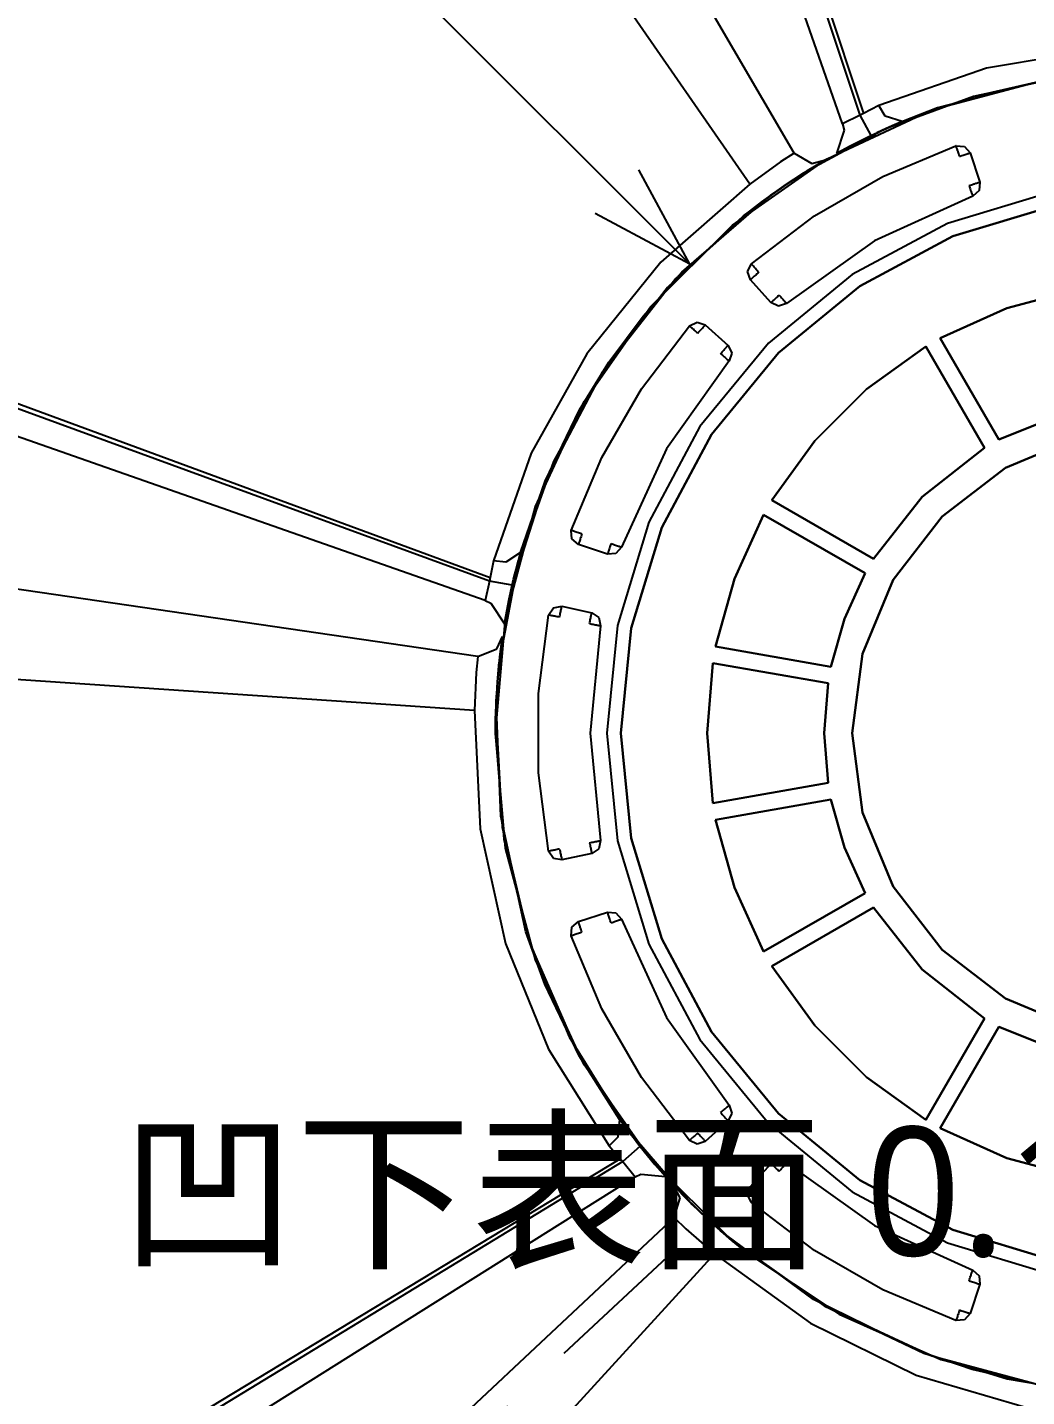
# Model space of a CAD drawing. Header units: metres. Extents: x -7 to 410, y 10 to 287.
# Drawn here: x 38.19 to 57.63, y 127.25 to 153.9 of the extents above; entities that cross this region are included whole.
import ezdxf

# ---------------------------------------------------------------- set-up
doc = ezdxf.new("R2010")
doc.units = ezdxf.units.M
doc.linetypes.add('DASHED', pattern=[4.5, 3, -1.5])
for name, color, linetype in [('DIM', 2, 'Continuous'), ('HIDDEN', 9, 'DASHED'), ('VISIBLE', 3, 'Continuous')]:
    doc.layers.add(name, color=color, linetype=linetype)
doc.styles.add('CHINESE', font='msjh.ttc')

msp = doc.modelspace()

# ---------------------------------------------------------------- linework, layer by layer
at = {"layer": 'DIM', "color": 2}
for q in [(34.582, 165.78), (50.083, 151.128), (49.234, 150.28)]:
    msp.add_line((51.073, 149.29), q, dxfattribs=at)
at = {"layer": 'HIDDEN'}
for p, q in [((58.117, 152.901), (55.892, 152.33)), ((58.378, 152.94), (56.593, 152.556)), ((56.593, 152.556), (54.881, 151.923)), ((55.892, 152.33), (55.23, 152.075)), ((54.881, 151.923), (53.276, 151.056)), ((55.23, 152.075), (54.599, 151.791)), ((55.058, 152.002), (54.892, 151.928)), ((54.599, 151.791), (54.195, 151.588)), ((54.237, 151.61), (54.364, 151.675)), ((54.603, 151.794), (54.713, 151.846)), ((54.195, 151.588), (53.926, 151.443)), ((54.831, 151), (56.252, 151.594)), ((56.252, 151.594), (56.42, 151.583)), ((56.42, 151.583), (56.529, 151.456)), ((56.529, 151.456), (56.714, 150.889)), ((52.653, 150.634), (53.36, 151.109)), ((53.711, 151.32), (52.927, 150.826)), ((53.36, 151.109), (53.367, 151.113)), ((52.927, 150.826), (52.471, 150.5)), ((52.474, 150.503), (52.957, 150.846)), ((52.96, 150.847), (52.675, 150.646)), ((52.957, 150.846), (53.276, 151.056)), ((52.96, 150.847), (52.957, 150.846)), ((53.276, 151.056), (52.96, 150.847)), ((53.498, 150.23), (54.831, 151)), ((56.714, 150.889), (56.701, 150.725)), ((52.675, 150.646), (52.473, 150.499)), ((56.578, 150.617), (54.667, 149.744)), ((56.701, 150.725), (56.578, 150.617)), ((52.471, 150.5), (50.801, 149.009)), ((52.473, 150.499), (52.121, 150.229)), ((52.121, 150.229), (52.24, 150.324)), ((52.357, 150.415), (52.359, 150.416)), ((56.193, 149.833), (58.156, 150.428)), ((52.121, 150.229), (50.642, 148.838)), ((52.273, 149.297), (53.498, 150.23)), ((54.384, 148.866), (56.193, 149.833)), ((54.667, 149.744), (52.956, 148.526)), ((52.198, 149.146), (52.273, 149.297)), ((50.801, 149.009), (49.365, 147.178)), ((50.164, 148.28), (50.918, 149.132)), ((52.254, 148.988), (52.198, 149.146)), ((52.653, 148.544), (52.254, 148.988)), ((50.642, 148.838), (49.4, 147.232)), ((52.798, 147.564), (54.384, 148.866)), ((57.245, 148.437), (58.619, 148.805)), ((52.801, 148.473), (52.653, 148.544)), ((52.956, 148.526), (52.801, 148.473)), ((55.948, 147.852), (57.245, 148.437)), ((51.066, 148.09), (51.216, 148.164)), ((51.216, 148.164), (51.375, 148.109)), ((50.133, 146.865), (51.066, 148.09)), ((51.375, 148.109), (51.818, 147.71)), ((51.818, 147.71), (51.89, 147.562)), ((54.51, 146.858), (55.666, 147.689)), ((55.666, 147.689), (56.805, 145.716)), ((57.087, 145.879), (55.948, 147.852)), ((48.931, 146.457), (49.5, 147.381)), ((51.837, 147.407), (50.619, 145.695)), ((51.497, 145.978), (52.798, 147.564)), ((51.89, 147.562), (51.837, 147.407)), ((49.365, 147.178), (48.287, 145.13)), ((49.4, 147.232), (48.425, 145.45)), ((49.363, 145.531), (50.133, 146.865)), ((53.504, 145.852), (54.51, 146.858)), ((58.514, 146.449), (57.087, 145.879)), ((50.53, 144.169), (51.497, 145.978)), ((52.673, 144.697), (53.504, 145.852)), ((57.216, 145.33), (58.654, 145.926)), ((48.768, 144.11), (49.363, 145.531)), ((50.619, 145.695), (49.746, 143.784)), ((56.805, 145.716), (55.597, 144.765)), ((48.425, 145.45), (47.742, 143.539)), ((55.981, 144.382), (57.216, 145.33)), ((48.287, 145.13), (47.617, 143.036)), ((54.646, 143.558), (52.673, 144.697)), ((55.597, 144.765), (54.646, 143.558)), ((49.934, 142.206), (50.53, 144.169)), ((51.944, 143.169), (52.511, 144.415)), ((52.511, 144.415), (54.484, 143.276)), ((55.033, 143.147), (55.981, 144.382)), ((48.779, 143.943), (48.768, 144.11)), ((48.906, 143.833), (48.779, 143.943)), ((49.474, 143.649), (48.906, 143.833)), ((49.637, 143.661), (49.474, 143.649)), ((49.746, 143.784), (49.637, 143.661)), ((47.742, 143.539), (47.367, 141.543)), ((47.693, 143.351), (47.739, 143.526)), ((51.577, 141.85), (51.944, 143.169)), ((54.484, 143.276), (54.084, 142.39)), ((54.437, 141.708), (55.033, 143.147)), ((47.617, 143.036), (47.524, 142.594)), ((47.524, 142.594), (47.47, 142.293)), ((47.533, 142.64), (47.561, 142.78)), ((48.327, 142.462), (48.42, 142.602)), ((48.42, 142.602), (48.585, 142.633)), ((48.585, 142.633), (49.168, 142.509)), ((48.131, 140.935), (48.327, 142.462)), ((49.168, 142.509), (49.304, 142.417)), ((49.304, 142.417), (49.336, 142.256)), ((54.084, 142.39), (53.82, 141.454)), ((47.431, 142.048), (47.329, 141.127)), ((49.336, 142.256), (49.137, 140.165)), ((49.733, 140.165), (49.934, 142.206)), ((53.82, 141.454), (51.577, 141.85)), ((47.308, 140.793), (47.378, 141.643)), ((47.332, 141.163), (47.367, 141.543)), ((47.367, 141.543), (47.333, 141.166)), ((47.378, 141.643), (47.379, 141.651)), ((51.414, 140.165), (51.521, 141.529)), ((51.521, 141.529), (53.764, 141.134)), ((54.234, 140.165), (54.437, 141.708)), ((47.329, 141.127), (47.299, 140.568)), ((47.3, 140.572), (47.332, 141.163)), ((47.333, 141.166), (47.313, 140.816)), ((47.333, 141.166), (47.332, 141.163)), ((53.764, 141.134), (53.691, 140.165)), ((47.313, 140.816), (47.302, 140.569)), ((48.131, 139.394), (48.131, 140.935)), ((47.302, 140.569), (47.293, 140.125)), ((47.296, 140.426), (47.296, 140.429)), ((47.299, 140.568), (47.424, 138.332)), ((47.302, 140.569), (47.3, 140.572)), ((47.293, 140.201), (47.294, 140.277)), ((47.293, 140.125), (47.293, 140.201)), ((49.137, 140.165), (49.336, 138.073)), ((49.934, 138.123), (49.733, 140.165)), ((51.521, 138.8), (51.414, 140.165)), ((53.691, 140.165), (53.764, 139.195)), ((54.437, 138.621), (54.234, 140.165)), ((47.293, 140.125), (47.293, 140.125)), ((47.293, 140.125), (47.459, 138.101)), ((47.293, 140.125), (47.293, 140.125)), ((48.327, 137.867), (48.131, 139.394)), ((53.764, 139.195), (51.521, 138.8)), ((51.577, 138.479), (53.82, 138.875)), ((53.82, 138.875), (54.084, 137.939)), ((55.033, 137.182), (54.437, 138.621)), ((47.424, 138.332), (47.96, 136.068)), ((51.944, 137.16), (51.577, 138.479)), ((47.459, 138.101), (47.94, 136.129)), ((49.336, 138.073), (49.304, 137.912)), ((50.53, 136.16), (49.934, 138.123)), ((48.42, 137.727), (48.327, 137.867)), ((49.304, 137.912), (49.168, 137.82)), ((54.084, 137.939), (54.484, 137.053)), ((48.585, 137.696), (48.42, 137.727)), ((52.511, 135.914), (51.944, 137.16)), ((54.484, 137.053), (52.511, 135.914)), ((55.981, 135.947), (55.033, 137.182)), ((52.673, 135.632), (54.646, 136.771)), ((54.646, 136.771), (55.597, 135.564)), ((48.779, 136.386), (48.906, 136.496)), ((48.906, 136.496), (49.474, 136.68)), ((49.474, 136.68), (49.637, 136.668)), ((49.637, 136.668), (49.746, 136.545)), ((49.746, 136.545), (50.619, 134.634)), ((48.254, 135.279), (47.885, 136.3)), ((48.768, 136.219), (48.779, 136.386)), ((49.363, 134.798), (48.768, 136.219)), ((51.497, 134.351), (50.53, 136.16)), ((47.94, 136.129), (48.725, 134.256)), ((47.96, 136.068), (48.889, 133.948)), ((57.216, 134.999), (55.981, 135.947)), ((53.504, 134.477), (52.673, 135.632)), ((55.597, 135.564), (56.805, 134.613)), ((58.654, 134.403), (57.216, 134.999)), ((50.133, 133.464), (49.363, 134.798)), ((50.619, 134.634), (51.837, 132.922)), ((56.805, 134.613), (55.666, 132.64)), ((52.798, 132.765), (51.497, 134.351)), ((54.51, 133.471), (53.504, 134.477)), ((55.948, 132.477), (57.087, 134.45)), ((57.087, 134.45), (58.514, 133.88)), ((48.725, 134.256), (49.794, 132.53)), ((48.889, 133.948), (50.109, 132.118)), ((51.066, 132.239), (50.133, 133.464)), ((55.666, 132.64), (54.51, 133.471)), ((51.89, 132.767), (51.818, 132.619)), ((51.837, 132.922), (51.89, 132.767)), ((54.384, 131.463), (52.798, 132.765)), ((49.801, 132.519), (49.707, 132.649)), ((49.794, 132.53), (51.12, 130.993)), ((49.91, 132.374), (49.801, 132.519)), ((51.818, 132.619), (51.375, 132.22)), ((57.245, 131.892), (55.948, 132.477)), ((51.216, 132.165), (51.066, 132.239)), ((51.375, 132.22), (51.216, 132.165)), ((50.109, 132.118), (50.396, 131.77)), ((50.366, 131.806), (50.274, 131.915)), ((50.396, 131.77), (50.598, 131.54)), ((52.254, 131.341), (52.653, 131.785)), ((52.653, 131.785), (52.801, 131.856)), ((52.801, 131.856), (52.956, 131.803)), ((52.956, 131.803), (54.667, 130.585)), ((58.619, 131.524), (57.245, 131.892)), ((56.193, 130.496), (54.384, 131.463)), ((50.765, 131.358), (51.422, 130.703)), ((52.198, 131.183), (52.254, 131.341)), ((52.273, 131.032), (52.198, 131.183)), ((51.049, 131.063), (51.043, 131.069)), ((51.67, 130.479), (51.049, 131.063)), ((51.12, 130.992), (51.12, 130.993)), ((51.12, 130.993), (51.121, 130.992)), ((51.396, 130.728), (51.12, 130.992)), ((51.121, 130.992), (51.12, 130.992)), ((51.121, 130.992), (51.394, 130.731)), ((53.498, 130.099), (52.273, 131.032)), ((38.759, 118.892), (51.422, 130.703)), ((51.394, 130.731), (51.654, 130.498)), ((51.394, 130.731), (51.396, 130.728)), ((51.838, 130.334), (51.396, 130.728)), ((51.422, 130.703), (51.841, 130.331)), ((54.667, 130.585), (56.578, 129.712)), ((51.654, 130.498), (51.842, 130.333)), ((52.183, 130.05), (51.838, 130.334)), ((51.841, 130.331), (53.691, 129.02)), ((51.842, 130.333), (52.183, 130.05)), ((58.156, 129.901), (56.193, 130.496)), ((52.183, 130.05), (53.982, 128.855)), ((54.831, 129.329), (53.498, 130.099)), ((56.578, 129.712), (56.701, 129.604)), ((56.701, 129.604), (56.714, 129.44)), ((56.252, 128.735), (54.831, 129.329)), ((56.714, 129.44), (56.529, 128.873)), ((53.691, 129.02), (55.626, 128.096)), ((53.982, 128.855), (55.955, 127.977)), ((56.42, 128.746), (56.252, 128.735)), ((56.529, 128.873), (56.42, 128.746)), ((56.57, 127.78), (55.543, 128.129)), ((55.626, 128.096), (57.246, 127.602)), ((55.955, 127.977), (58.046, 127.44)), ((57.246, 127.602), (58.744, 127.342))]:
    msp.add_line(p, q, dxfattribs=at)
at = {"layer": 'VISIBLE'}
for p, q in [((54.391, 152.188), (49.029, 168.225)), ((49.135, 168.267), (54.455, 152.224)), ((54.045, 152.019), (48.463, 167.993)), ((53.106, 151.452), (44.6, 166.027)), ((52.24, 150.848), (42.626, 164.728)), ((59.034, 153.468), (56.845, 153.106)), ((56.845, 153.106), (54.751, 152.378)), ((55.784, 152.291), (57.957, 152.873)), ((56.587, 152.554), (58.093, 152.897)), ((55.206, 152.065), (56.587, 152.554)), ((53.746, 151.34), (55.784, 152.291)), ((54.391, 152.188), (54.045, 152.019)), ((54.455, 152.224), (54.391, 152.188)), ((54.603, 151.794), (54.391, 152.188)), ((54.751, 152.378), (54.455, 152.224)), ((54.877, 152.171), (54.751, 152.378)), ((55.206, 152.065), (54.877, 152.171)), ((54.075, 151.899), (53.926, 151.443)), ((54.045, 152.019), (54.075, 151.899)), ((54.892, 151.928), (54.713, 151.846)), ((55.206, 152.065), (55.058, 152.002)), ((54.364, 151.675), (54.603, 151.794)), ((53.106, 151.452), (52.838, 151.281)), ((53.106, 151.452), (53.451, 151.252)), ((53.926, 151.443), (54.237, 151.61)), ((54.831, 151), (56.252, 151.594)), ((56.252, 151.594), (56.42, 151.583)), ((56.253, 151.593), (56.252, 151.594)), ((56.254, 151.589), (56.253, 151.593)), ((56.256, 151.583), (56.254, 151.589)), ((56.259, 151.574), (56.256, 151.583)), ((56.263, 151.563), (56.259, 151.574)), ((56.268, 151.549), (56.263, 151.563)), ((56.273, 151.534), (56.268, 151.549)), ((56.279, 151.517), (56.273, 151.534)), ((56.285, 151.498), (56.279, 151.517)), ((56.292, 151.478), (56.285, 151.498)), ((56.3, 151.457), (56.292, 151.478)), ((56.307, 151.435), (56.3, 151.457)), ((56.315, 151.412), (56.307, 151.435)), ((56.323, 151.389), (56.315, 151.412)), ((56.323, 151.389), (56.346, 151.397)), ((56.346, 151.397), (56.369, 151.404)), ((56.369, 151.404), (56.391, 151.411)), ((56.391, 151.411), (56.412, 151.418)), ((56.412, 151.418), (56.433, 151.425)), ((56.42, 151.583), (56.529, 151.456)), ((56.433, 151.425), (56.451, 151.431)), ((56.451, 151.431), (56.469, 151.436)), ((56.469, 151.436), (56.484, 151.442)), ((56.484, 151.442), (56.498, 151.446)), ((56.498, 151.446), (56.509, 151.449)), ((56.509, 151.449), (56.518, 151.452)), ((56.518, 151.452), (56.524, 151.454)), ((56.524, 151.454), (56.528, 151.456)), ((56.528, 151.456), (56.529, 151.456)), ((56.529, 151.456), (56.714, 150.889)), ((51.903, 150.05), (53.746, 151.34)), ((52.838, 151.281), (52.24, 150.848)), ((53.532, 151.214), (53.36, 151.109)), ((53.367, 151.113), (53.711, 151.32)), ((53.451, 151.252), (53.711, 151.32)), ((53.711, 151.32), (53.532, 151.214)), ((52.24, 150.848), (50.51, 149.328)), ((53.498, 150.23), (54.831, 151)), ((56.507, 150.822), (56.53, 150.829)), ((56.507, 150.822), (56.515, 150.799)), ((56.53, 150.829), (56.553, 150.837)), ((56.553, 150.837), (56.575, 150.844)), ((56.575, 150.844), (56.597, 150.851)), ((56.597, 150.851), (56.617, 150.857)), ((56.617, 150.857), (56.636, 150.864)), ((56.636, 150.864), (56.653, 150.869)), ((56.653, 150.869), (56.668, 150.874)), ((56.668, 150.874), (56.682, 150.879)), ((56.682, 150.879), (56.693, 150.882)), ((56.693, 150.882), (56.702, 150.885)), ((56.714, 150.889), (56.701, 150.725)), ((56.702, 150.885), (56.708, 150.887)), ((56.708, 150.887), (56.712, 150.888)), ((56.712, 150.888), (56.714, 150.889)), ((50.918, 149.132), (52.653, 150.634)), ((56.578, 150.617), (54.667, 149.744)), ((58.104, 150.694), (56.09, 150.083)), ((56.515, 150.799), (56.523, 150.776)), ((56.523, 150.776), (56.531, 150.754)), ((56.531, 150.754), (56.538, 150.733)), ((56.538, 150.733), (56.545, 150.713)), ((56.545, 150.713), (56.551, 150.694)), ((56.551, 150.694), (56.557, 150.677)), ((56.557, 150.677), (56.563, 150.662)), ((56.563, 150.662), (56.567, 150.648)), ((56.567, 150.648), (56.571, 150.637)), ((56.571, 150.637), (56.574, 150.628)), ((56.574, 150.628), (56.576, 150.622)), ((56.576, 150.622), (56.578, 150.618)), ((56.701, 150.725), (56.578, 150.617)), ((56.578, 150.618), (56.578, 150.617)), ((52.24, 150.324), (52.357, 150.415)), ((52.359, 150.416), (52.474, 150.503)), ((58.156, 150.428), (56.193, 149.833)), ((50.312, 148.46), (51.903, 150.05)), ((52.273, 149.297), (53.498, 150.23)), ((56.09, 150.083), (54.233, 149.091)), ((56.193, 149.833), (54.384, 148.866)), ((54.667, 149.744), (52.956, 148.526)), ((50.51, 149.328), (49.071, 147.548)), ((52.198, 149.146), (52.273, 149.297)), ((52.274, 149.296), (52.273, 149.297)), ((52.276, 149.292), (52.274, 149.296)), ((52.281, 149.287), (52.276, 149.292)), ((52.287, 149.28), (52.281, 149.287)), ((52.294, 149.271), (52.287, 149.28)), ((52.304, 149.261), (52.294, 149.271)), ((52.314, 149.249), (52.304, 149.261)), ((52.326, 149.235), (52.314, 149.249)), ((52.339, 149.22), (52.326, 149.235)), ((52.353, 149.204), (52.339, 149.22)), ((31.329, 149.037), (47.189, 143.194)), ((52.254, 148.988), (52.198, 149.146)), ((52.255, 148.989), (52.254, 148.988)), ((52.653, 148.544), (52.254, 148.988)), ((52.258, 148.991), (52.255, 148.989)), ((52.263, 148.996), (52.258, 148.991)), ((52.27, 149.002), (52.263, 148.996)), ((52.278, 149.01), (52.27, 149.002)), ((52.289, 149.019), (52.278, 149.01)), ((52.301, 149.03), (52.289, 149.019)), ((52.314, 149.042), (52.301, 149.03)), ((52.329, 149.056), (52.314, 149.042)), ((52.345, 149.07), (52.329, 149.056)), ((52.362, 149.085), (52.345, 149.07)), ((52.368, 149.187), (52.353, 149.204)), ((52.379, 149.1), (52.362, 149.085)), ((52.383, 149.169), (52.368, 149.187)), ((52.397, 149.117), (52.379, 149.1)), ((52.399, 149.151), (52.383, 149.169)), ((52.415, 149.133), (52.397, 149.117)), ((52.415, 149.133), (52.399, 149.151)), ((54.233, 149.091), (52.607, 147.756)), ((47.177, 143.121), (31.295, 148.927)), ((52.814, 148.689), (52.796, 148.673)), ((54.384, 148.866), (52.798, 147.564)), ((52.814, 148.689), (52.83, 148.671)), ((58.619, 148.805), (57.245, 148.437)), ((49.022, 146.617), (50.312, 148.46)), ((52.654, 148.545), (52.653, 148.544)), ((52.801, 148.473), (52.653, 148.544)), ((52.657, 148.548), (52.654, 148.545)), ((52.662, 148.552), (52.657, 148.548)), ((52.669, 148.559), (52.662, 148.552)), ((52.678, 148.567), (52.669, 148.559)), ((52.688, 148.576), (52.678, 148.567)), ((52.7, 148.587), (52.688, 148.576)), ((52.713, 148.599), (52.7, 148.587)), ((52.728, 148.612), (52.713, 148.599)), ((52.744, 148.626), (52.728, 148.612)), ((52.761, 148.642), (52.744, 148.626)), ((52.778, 148.657), (52.761, 148.642)), ((52.796, 148.673), (52.778, 148.657)), ((52.956, 148.526), (52.801, 148.473)), ((52.83, 148.671), (52.846, 148.653)), ((52.846, 148.653), (52.861, 148.635)), ((52.861, 148.635), (52.876, 148.618)), ((52.876, 148.618), (52.89, 148.602)), ((52.89, 148.602), (52.903, 148.587)), ((52.903, 148.587), (52.914, 148.574)), ((52.914, 148.574), (52.925, 148.561)), ((52.925, 148.561), (52.934, 148.551)), ((52.934, 148.551), (52.942, 148.542)), ((52.942, 148.542), (52.948, 148.535)), ((52.948, 148.535), (52.952, 148.53)), ((52.952, 148.53), (52.955, 148.527)), ((52.955, 148.527), (52.956, 148.526)), ((57.245, 148.437), (55.948, 147.852)), ((47.093, 142.745), (31.124, 148.341)), ((49.5, 147.381), (50.164, 148.28)), ((51.066, 148.09), (51.216, 148.164)), ((51.216, 148.164), (51.375, 148.109)), ((50.133, 146.865), (51.066, 148.09)), ((51.067, 148.089), (51.066, 148.09)), ((51.07, 148.086), (51.067, 148.089)), ((51.075, 148.082), (51.07, 148.086)), ((51.082, 148.076), (51.075, 148.082)), ((51.091, 148.068), (51.082, 148.076)), ((51.102, 148.059), (51.091, 148.068)), ((51.114, 148.048), (51.102, 148.059)), ((51.128, 148.036), (51.114, 148.048)), ((51.143, 148.023), (51.128, 148.036)), ((51.159, 148.009), (51.143, 148.023)), ((51.176, 147.995), (51.159, 148.009)), ((51.193, 147.979), (51.176, 147.995)), ((51.211, 147.964), (51.193, 147.979)), ((51.23, 147.948), (51.211, 147.964)), ((51.23, 147.948), (51.246, 147.966)), ((51.246, 147.966), (51.262, 147.984)), ((51.262, 147.984), (51.278, 148.001)), ((51.278, 148.001), (51.293, 148.018)), ((51.293, 148.018), (51.307, 148.033)), ((51.307, 148.033), (51.32, 148.048)), ((51.32, 148.048), (51.332, 148.062)), ((51.332, 148.062), (51.343, 148.074)), ((51.343, 148.074), (51.353, 148.084)), ((51.353, 148.084), (51.361, 148.093)), ((51.361, 148.093), (51.367, 148.1)), ((51.367, 148.1), (51.371, 148.105)), ((51.371, 148.105), (51.374, 148.108)), ((51.374, 148.108), (51.375, 148.109)), ((51.375, 148.109), (51.818, 147.71)), ((52.607, 147.756), (51.271, 146.129)), ((51.721, 147.602), (51.736, 147.618)), ((51.736, 147.618), (51.75, 147.634)), ((51.75, 147.634), (51.764, 147.649)), ((51.764, 147.649), (51.776, 147.663)), ((51.776, 147.663), (51.787, 147.675)), ((51.787, 147.675), (51.796, 147.685)), ((51.796, 147.685), (51.804, 147.694)), ((51.804, 147.694), (51.81, 147.701)), ((51.81, 147.701), (51.815, 147.706)), ((51.815, 147.706), (51.817, 147.709)), ((51.817, 147.709), (51.818, 147.71)), ((51.818, 147.71), (51.89, 147.562)), ((55.666, 147.689), (54.51, 146.858)), ((56.805, 145.716), (55.666, 147.689)), ((55.948, 147.852), (57.087, 145.879)), ((49.071, 147.548), (47.989, 145.612)), ((51.837, 147.407), (50.619, 145.695)), ((52.798, 147.564), (51.497, 145.978)), ((51.673, 147.549), (51.689, 147.567)), ((51.673, 147.549), (51.691, 147.533)), ((51.689, 147.567), (51.705, 147.584)), ((51.691, 147.533), (51.71, 147.517)), ((51.705, 147.584), (51.721, 147.602)), ((51.71, 147.517), (51.727, 147.502)), ((51.727, 147.502), (51.744, 147.487)), ((51.744, 147.487), (51.76, 147.473)), ((51.76, 147.473), (51.775, 147.46)), ((51.775, 147.46), (51.789, 147.448)), ((51.789, 147.448), (51.801, 147.438)), ((51.801, 147.438), (51.812, 147.428)), ((51.812, 147.428), (51.821, 147.421)), ((51.821, 147.421), (51.828, 147.415)), ((51.828, 147.415), (51.833, 147.41)), ((51.833, 147.41), (51.836, 147.407)), ((51.836, 147.407), (51.837, 147.407)), ((51.89, 147.562), (51.837, 147.407)), ((49.363, 145.531), (50.133, 146.865)), ((54.51, 146.858), (53.504, 145.852)), ((48.071, 144.578), (49.022, 146.617)), ((48.26, 145.066), (48.931, 146.457)), ((57.087, 145.879), (58.514, 146.449)), ((51.271, 146.129), (50.279, 144.273)), ((51.497, 145.978), (50.53, 144.169)), ((53.504, 145.852), (52.673, 144.697)), ((58.654, 145.926), (57.216, 145.33)), ((47.989, 145.612), (47.253, 143.521)), ((48.768, 144.11), (49.363, 145.531)), ((50.619, 145.695), (49.746, 143.784)), ((55.597, 144.765), (56.805, 145.716)), ((57.216, 145.33), (55.981, 144.382)), ((47.781, 143.681), (48.26, 145.066)), ((52.673, 144.697), (54.646, 143.558)), ((54.646, 143.558), (55.597, 144.765)), ((47.489, 142.405), (48.071, 144.578)), ((50.279, 144.273), (49.668, 142.259)), ((50.53, 144.169), (49.934, 142.206)), ((52.511, 144.415), (51.944, 143.169)), ((54.484, 143.276), (52.511, 144.415)), ((55.981, 144.382), (55.033, 143.147)), ((46.951, 141.657), (30.253, 144.094)), ((48.779, 143.943), (48.768, 144.11)), ((48.77, 144.11), (48.768, 144.11)), ((48.774, 144.109), (48.77, 144.11)), ((48.78, 144.106), (48.774, 144.109)), ((48.906, 143.833), (48.779, 143.943)), ((48.789, 144.103), (48.78, 144.106)), ((48.8, 144.1), (48.789, 144.103)), ((48.813, 144.095), (48.8, 144.1)), ((48.828, 144.09), (48.813, 144.095)), ((48.846, 144.084), (48.828, 144.09)), ((48.864, 144.077), (48.846, 144.084)), ((48.884, 144.07), (48.864, 144.077)), ((48.906, 144.063), (48.884, 144.07)), ((48.928, 144.055), (48.906, 144.063)), ((48.926, 143.894), (48.921, 143.878)), ((48.932, 143.911), (48.926, 143.894)), ((48.95, 144.048), (48.928, 144.055)), ((48.938, 143.93), (48.932, 143.911)), ((48.944, 143.95), (48.938, 143.93)), ((48.951, 143.972), (48.944, 143.95)), ((48.973, 144.04), (48.95, 144.048)), ((48.959, 143.994), (48.951, 143.972)), ((48.966, 144.017), (48.959, 143.994)), ((48.973, 144.04), (48.966, 144.017)), ((47.781, 143.681), (47.493, 143.49)), ((47.739, 143.526), (47.781, 143.681)), ((48.907, 143.835), (48.906, 143.833)), ((49.474, 143.649), (48.906, 143.833)), ((48.908, 143.839), (48.907, 143.835)), ((48.91, 143.845), (48.908, 143.839)), ((48.913, 143.854), (48.91, 143.845)), ((48.917, 143.865), (48.913, 143.854)), ((48.921, 143.878), (48.917, 143.865)), ((49.637, 143.661), (49.474, 143.649)), ((49.475, 143.654), (49.474, 143.65)), ((49.474, 143.65), (49.474, 143.649)), ((49.478, 143.661), (49.475, 143.654)), ((49.48, 143.669), (49.478, 143.661)), ((49.484, 143.681), (49.48, 143.669)), ((49.488, 143.694), (49.484, 143.681)), ((49.493, 143.709), (49.488, 143.694)), ((49.499, 143.727), (49.493, 143.709)), ((49.505, 143.746), (49.499, 143.727)), ((49.512, 143.766), (49.505, 143.746)), ((49.519, 143.787), (49.512, 143.766)), ((49.526, 143.809), (49.519, 143.787)), ((49.533, 143.832), (49.526, 143.809)), ((49.541, 143.855), (49.533, 143.832)), ((49.541, 143.855), (49.564, 143.847)), ((49.564, 143.847), (49.586, 143.84)), ((49.586, 143.84), (49.608, 143.832)), ((49.608, 143.832), (49.63, 143.825)), ((49.63, 143.825), (49.65, 143.818)), ((49.746, 143.784), (49.637, 143.661)), ((49.65, 143.818), (49.669, 143.811)), ((49.669, 143.811), (49.686, 143.805)), ((49.686, 143.805), (49.701, 143.8)), ((49.701, 143.8), (49.714, 143.795)), ((49.714, 143.795), (49.725, 143.791)), ((49.725, 143.791), (49.734, 143.788)), ((49.734, 143.788), (49.741, 143.786)), ((49.741, 143.786), (49.744, 143.785)), ((49.744, 143.785), (49.746, 143.784)), ((47.253, 143.521), (47.189, 143.194)), ((47.493, 143.49), (47.253, 143.521)), ((47.177, 143.121), (47.093, 142.745)), ((47.189, 143.194), (47.177, 143.121)), ((47.618, 143.041), (47.177, 143.121)), ((47.618, 143.041), (47.646, 143.16)), ((47.646, 143.16), (47.669, 143.257)), ((47.669, 143.257), (47.693, 143.351)), ((51.944, 143.169), (51.577, 141.85)), ((54.084, 142.39), (54.484, 143.276)), ((55.033, 143.147), (54.437, 141.708)), ((47.561, 142.78), (47.618, 143.041)), ((47.093, 142.745), (47.206, 142.693)), ((47.206, 142.693), (47.47, 142.293)), ((47.47, 142.293), (47.533, 142.64)), ((48.327, 142.462), (48.42, 142.602)), ((48.42, 142.602), (48.585, 142.633)), ((48.564, 142.534), (48.568, 142.553)), ((48.568, 142.553), (48.572, 142.571)), ((48.572, 142.571), (48.575, 142.587)), ((48.575, 142.587), (48.578, 142.6)), ((48.578, 142.6), (48.58, 142.612)), ((48.58, 142.612), (48.582, 142.621)), ((48.582, 142.621), (48.584, 142.628)), ((48.584, 142.632), (48.585, 142.633)), ((48.584, 142.628), (48.584, 142.632)), ((48.585, 142.633), (49.168, 142.509)), ((47.293, 140.165), (47.489, 142.405)), ((48.131, 140.935), (48.327, 142.462)), ((48.328, 142.462), (48.327, 142.462)), ((48.332, 142.461), (48.328, 142.462)), ((48.339, 142.46), (48.332, 142.461)), ((48.348, 142.458), (48.339, 142.46)), ((48.359, 142.456), (48.348, 142.458)), ((48.373, 142.453), (48.359, 142.456)), ((48.389, 142.45), (48.373, 142.453)), ((48.407, 142.447), (48.389, 142.45)), ((48.426, 142.443), (48.407, 142.447)), ((48.447, 142.439), (48.426, 142.443)), ((48.469, 142.434), (48.447, 142.439)), ((48.492, 142.43), (48.469, 142.434)), ((48.516, 142.425), (48.492, 142.43)), ((48.54, 142.421), (48.516, 142.425)), ((48.54, 142.421), (48.545, 142.445)), ((48.545, 142.445), (48.55, 142.468)), ((48.55, 142.468), (48.555, 142.491)), ((48.555, 142.491), (48.559, 142.513)), ((48.559, 142.513), (48.564, 142.534)), ((49.123, 142.297), (49.128, 142.321)), ((49.123, 142.297), (49.147, 142.292)), ((49.128, 142.321), (49.133, 142.344)), ((49.133, 142.344), (49.138, 142.367)), ((49.138, 142.367), (49.143, 142.389)), ((49.143, 142.389), (49.147, 142.41)), ((49.147, 142.41), (49.151, 142.429)), ((49.147, 142.292), (49.171, 142.288)), ((49.151, 142.429), (49.155, 142.447)), ((49.155, 142.447), (49.158, 142.463)), ((49.158, 142.463), (49.161, 142.476)), ((49.161, 142.476), (49.164, 142.488)), ((49.164, 142.488), (49.166, 142.497)), ((49.166, 142.497), (49.167, 142.504)), ((49.167, 142.504), (49.168, 142.508)), ((49.168, 142.509), (49.304, 142.417)), ((49.168, 142.508), (49.168, 142.509)), ((49.171, 142.288), (49.194, 142.283)), ((49.304, 142.417), (49.336, 142.256)), ((53.82, 141.454), (54.084, 142.39)), ((47.323, 141.803), (47.431, 142.048)), ((47.379, 141.651), (47.431, 142.048)), ((49.336, 142.256), (49.137, 140.165)), ((49.194, 142.283), (49.216, 142.279)), ((49.216, 142.279), (49.236, 142.275)), ((49.236, 142.275), (49.256, 142.271)), ((49.256, 142.271), (49.274, 142.268)), ((49.274, 142.268), (49.29, 142.265)), ((49.29, 142.265), (49.304, 142.262)), ((49.304, 142.262), (49.315, 142.26)), ((49.315, 142.26), (49.324, 142.258)), ((49.324, 142.258), (49.331, 142.257)), ((49.331, 142.257), (49.335, 142.256)), ((49.335, 142.256), (49.336, 142.256)), ((49.668, 142.259), (49.462, 140.165)), ((49.934, 142.206), (49.733, 140.165)), ((46.951, 141.657), (47.323, 141.803)), ((51.577, 141.85), (53.82, 141.454)), ((46.883, 140.604), (30.037, 141.742)), ((46.951, 141.657), (46.918, 141.342)), ((51.521, 141.529), (51.414, 140.165)), ((53.764, 141.134), (51.521, 141.529)), ((54.437, 141.708), (54.234, 140.165)), ((46.918, 141.342), (46.883, 140.604)), ((53.691, 140.165), (53.764, 141.134)), ((47.395, 138.546), (47.308, 140.793)), ((48.131, 139.394), (48.131, 140.935)), ((46.883, 140.604), (46.993, 138.304)), ((47.294, 140.277), (47.296, 140.426)), ((47.296, 140.429), (47.3, 140.572)), ((47.489, 137.924), (47.293, 140.165)), ((49.137, 140.165), (49.336, 138.073)), ((49.462, 140.165), (49.668, 138.07)), ((49.733, 140.165), (49.934, 138.123)), ((51.414, 140.165), (51.521, 138.8)), ((53.764, 139.195), (53.691, 140.165)), ((54.234, 140.165), (54.437, 138.621)), ((47.293, 140.125), (47.293, 140.125)), ((48.327, 137.867), (48.131, 139.394)), ((51.521, 138.8), (53.764, 139.195)), ((53.82, 138.875), (51.577, 138.479)), ((54.084, 137.939), (53.82, 138.875)), ((54.437, 138.621), (55.033, 137.182)), ((46.993, 138.304), (47.488, 136.069)), ((47.885, 136.3), (47.395, 138.546)), ((51.577, 138.479), (51.944, 137.16)), ((49.123, 138.032), (49.147, 138.037)), ((49.123, 138.032), (49.128, 138.008)), ((49.147, 138.037), (49.171, 138.041)), ((49.171, 138.041), (49.194, 138.046)), ((49.194, 138.046), (49.216, 138.05)), ((49.216, 138.05), (49.236, 138.054)), ((49.236, 138.054), (49.256, 138.058)), ((49.256, 138.058), (49.274, 138.061)), ((49.274, 138.061), (49.29, 138.064)), ((49.29, 138.064), (49.304, 138.067)), ((49.336, 138.073), (49.304, 137.912)), ((49.304, 138.067), (49.315, 138.069)), ((49.315, 138.069), (49.324, 138.071)), ((49.324, 138.071), (49.331, 138.072)), ((49.331, 138.072), (49.335, 138.073)), ((49.335, 138.073), (49.336, 138.073)), ((49.668, 138.07), (50.279, 136.056)), ((49.934, 138.123), (50.53, 136.16)), ((48.071, 135.751), (47.489, 137.924)), ((48.42, 137.727), (48.327, 137.867)), ((48.328, 137.867), (48.327, 137.867)), ((48.332, 137.868), (48.328, 137.867)), ((48.339, 137.869), (48.332, 137.868)), ((48.348, 137.871), (48.339, 137.869)), ((48.359, 137.873), (48.348, 137.871)), ((48.373, 137.876), (48.359, 137.873)), ((48.389, 137.879), (48.373, 137.876)), ((48.407, 137.882), (48.389, 137.879)), ((48.426, 137.886), (48.407, 137.882)), ((48.447, 137.89), (48.426, 137.886)), ((48.469, 137.895), (48.447, 137.89)), ((48.492, 137.899), (48.469, 137.895)), ((48.516, 137.904), (48.492, 137.899)), ((48.54, 137.908), (48.516, 137.904)), ((48.54, 137.908), (48.545, 137.884)), ((48.545, 137.884), (48.55, 137.861)), ((48.55, 137.861), (48.555, 137.838)), ((48.555, 137.838), (48.559, 137.816)), ((48.559, 137.816), (48.564, 137.795)), ((48.564, 137.795), (48.568, 137.776)), ((48.568, 137.776), (48.572, 137.758)), ((48.572, 137.758), (48.575, 137.742)), ((49.168, 137.82), (48.585, 137.696)), ((49.168, 137.82), (48.585, 137.696)), ((49.128, 138.008), (49.133, 137.985)), ((49.133, 137.985), (49.138, 137.962)), ((49.138, 137.962), (49.143, 137.94)), ((49.143, 137.94), (49.147, 137.919)), ((49.147, 137.919), (49.151, 137.9)), ((49.151, 137.9), (49.155, 137.882)), ((49.155, 137.882), (49.158, 137.866)), ((49.158, 137.866), (49.161, 137.853)), ((49.161, 137.853), (49.164, 137.841)), ((49.164, 137.841), (49.166, 137.832)), ((49.166, 137.832), (49.167, 137.825)), ((49.167, 137.825), (49.168, 137.821)), ((49.304, 137.912), (49.168, 137.82)), ((49.168, 137.821), (49.168, 137.82)), ((54.484, 137.053), (54.084, 137.939)), ((48.585, 137.696), (48.42, 137.727)), ((48.575, 137.742), (48.578, 137.729)), ((48.578, 137.729), (48.58, 137.717)), ((48.58, 137.717), (48.582, 137.708)), ((48.582, 137.708), (48.584, 137.701)), ((48.584, 137.701), (48.584, 137.697)), ((48.584, 137.697), (48.585, 137.696)), ((51.944, 137.16), (52.511, 135.914)), ((52.511, 135.914), (54.484, 137.053)), ((55.033, 137.182), (55.981, 135.947)), ((54.646, 136.771), (52.673, 135.632)), ((55.597, 135.564), (54.646, 136.771)), ((48.779, 136.386), (48.906, 136.496)), ((48.906, 136.496), (49.474, 136.68)), ((48.907, 136.494), (48.906, 136.496)), ((48.908, 136.49), (48.907, 136.494)), ((48.91, 136.484), (48.908, 136.49)), ((48.913, 136.475), (48.91, 136.484)), ((48.917, 136.464), (48.913, 136.475)), ((48.921, 136.451), (48.917, 136.464)), ((48.926, 136.435), (48.921, 136.451)), ((48.932, 136.418), (48.926, 136.435)), ((49.474, 136.68), (49.637, 136.668)), ((49.474, 136.679), (49.474, 136.68)), ((49.475, 136.675), (49.474, 136.679)), ((49.478, 136.668), (49.475, 136.675)), ((49.48, 136.66), (49.478, 136.668)), ((49.484, 136.648), (49.48, 136.66)), ((49.488, 136.635), (49.484, 136.648)), ((49.493, 136.62), (49.488, 136.635)), ((49.499, 136.602), (49.493, 136.62)), ((49.505, 136.583), (49.499, 136.602)), ((49.512, 136.563), (49.505, 136.583)), ((49.519, 136.542), (49.512, 136.563)), ((49.526, 136.52), (49.519, 136.542)), ((49.533, 136.497), (49.526, 136.52)), ((49.541, 136.474), (49.533, 136.497)), ((49.541, 136.474), (49.564, 136.482)), ((49.564, 136.482), (49.586, 136.489)), ((49.586, 136.489), (49.608, 136.497)), ((49.608, 136.497), (49.63, 136.504)), ((49.63, 136.504), (49.65, 136.511)), ((49.637, 136.668), (49.746, 136.545)), ((49.65, 136.511), (49.669, 136.518)), ((49.669, 136.518), (49.686, 136.524)), ((49.686, 136.524), (49.701, 136.529)), ((49.701, 136.529), (49.714, 136.534)), ((49.714, 136.534), (49.725, 136.538)), ((49.725, 136.538), (49.734, 136.541)), ((49.734, 136.541), (49.741, 136.543)), ((49.741, 136.543), (49.744, 136.544)), ((49.744, 136.544), (49.746, 136.545)), ((49.746, 136.545), (50.619, 134.634)), ((48.768, 136.219), (48.779, 136.386)), ((49.363, 134.798), (48.768, 136.219)), ((48.77, 136.219), (48.768, 136.219)), ((48.774, 136.22), (48.77, 136.219)), ((48.78, 136.223), (48.774, 136.22)), ((48.789, 136.226), (48.78, 136.223)), ((48.8, 136.229), (48.789, 136.226)), ((48.813, 136.234), (48.8, 136.229)), ((48.828, 136.239), (48.813, 136.234)), ((48.846, 136.245), (48.828, 136.239)), ((48.864, 136.252), (48.846, 136.245)), ((48.884, 136.259), (48.864, 136.252)), ((48.906, 136.266), (48.884, 136.259)), ((48.928, 136.274), (48.906, 136.266)), ((48.95, 136.281), (48.928, 136.274)), ((48.938, 136.399), (48.932, 136.418)), ((48.944, 136.379), (48.938, 136.399)), ((48.951, 136.357), (48.944, 136.379)), ((48.973, 136.289), (48.95, 136.281)), ((48.959, 136.335), (48.951, 136.357)), ((48.966, 136.312), (48.959, 136.335)), ((48.973, 136.289), (48.966, 136.312)), ((50.53, 136.16), (51.497, 134.351)), ((47.488, 136.069), (48.327, 134.016)), ((50.279, 136.056), (51.271, 134.2)), ((55.981, 135.947), (57.216, 134.999)), ((49.022, 133.712), (48.071, 135.751)), ((52.673, 135.632), (53.504, 134.477)), ((56.805, 134.613), (55.597, 135.564)), ((48.923, 133.887), (48.254, 135.279)), ((57.216, 134.999), (58.654, 134.403)), ((50.133, 133.464), (49.363, 134.798)), ((50.619, 134.634), (51.837, 132.922)), ((55.666, 132.64), (56.805, 134.613)), ((51.497, 134.351), (52.798, 132.765)), ((53.504, 134.477), (54.51, 133.471)), ((57.087, 134.45), (55.948, 132.477)), ((58.514, 133.88), (57.087, 134.45)), ((51.271, 134.2), (52.607, 132.573)), ((48.327, 134.016), (49.503, 132.136)), ((49.707, 132.649), (48.923, 133.887)), ((50.312, 131.869), (49.022, 133.712)), ((51.066, 132.239), (50.133, 133.464)), ((54.51, 133.471), (55.666, 132.64)), ((51.673, 132.78), (51.691, 132.796)), ((51.673, 132.78), (51.689, 132.762)), ((51.689, 132.762), (51.705, 132.745)), ((51.691, 132.796), (51.71, 132.812)), ((51.705, 132.745), (51.721, 132.727)), ((51.71, 132.812), (51.727, 132.827)), ((51.721, 132.727), (51.736, 132.711)), ((51.727, 132.827), (51.744, 132.842)), ((51.736, 132.711), (51.75, 132.695)), ((51.744, 132.842), (51.76, 132.856)), ((51.75, 132.695), (51.764, 132.68)), ((51.76, 132.856), (51.775, 132.869)), ((51.775, 132.869), (51.789, 132.881)), ((51.789, 132.881), (51.801, 132.891)), ((51.801, 132.891), (51.812, 132.901)), ((51.812, 132.901), (51.821, 132.908)), ((51.89, 132.767), (51.818, 132.619)), ((51.821, 132.908), (51.828, 132.914)), ((51.828, 132.914), (51.833, 132.919)), ((51.833, 132.919), (51.836, 132.922)), ((51.836, 132.922), (51.837, 132.922)), ((51.837, 132.922), (51.89, 132.767)), ((52.798, 132.765), (54.384, 131.463)), ((49.707, 132.649), (49.677, 132.305)), ((51.818, 132.619), (51.375, 132.22)), ((51.764, 132.68), (51.776, 132.666)), ((51.776, 132.666), (51.787, 132.654)), ((51.787, 132.654), (51.796, 132.644)), ((51.796, 132.644), (51.804, 132.635)), ((51.804, 132.635), (51.81, 132.628)), ((51.81, 132.628), (51.815, 132.623)), ((51.815, 132.623), (51.817, 132.62)), ((51.817, 132.62), (51.818, 132.619)), ((52.607, 132.573), (54.233, 131.238)), ((55.948, 132.477), (57.245, 131.892)), ((49.677, 132.305), (49.503, 132.136)), ((49.969, 132.297), (49.91, 132.374)), ((50.03, 132.218), (49.969, 132.297)), ((50.105, 132.122), (50.03, 132.218)), ((51.067, 132.24), (51.066, 132.239)), ((51.216, 132.165), (51.066, 132.239)), ((51.07, 132.243), (51.067, 132.24)), ((51.075, 132.247), (51.07, 132.243)), ((51.082, 132.253), (51.075, 132.247)), ((51.091, 132.261), (51.082, 132.253)), ((51.102, 132.27), (51.091, 132.261)), ((51.114, 132.281), (51.102, 132.27)), ((51.128, 132.293), (51.114, 132.281)), ((51.143, 132.306), (51.128, 132.293)), ((51.159, 132.32), (51.143, 132.306)), ((51.176, 132.334), (51.159, 132.32)), ((51.193, 132.35), (51.176, 132.334)), ((51.211, 132.365), (51.193, 132.35)), ((51.23, 132.381), (51.211, 132.365)), ((51.375, 132.22), (51.216, 132.165)), ((51.23, 132.381), (51.246, 132.363)), ((51.246, 132.363), (51.262, 132.345)), ((51.262, 132.345), (51.278, 132.328)), ((51.278, 132.328), (51.293, 132.311)), ((51.293, 132.311), (51.307, 132.296)), ((51.307, 132.296), (51.32, 132.281)), ((51.32, 132.281), (51.332, 132.267)), ((51.332, 132.267), (51.343, 132.255)), ((51.343, 132.255), (51.353, 132.245)), ((51.353, 132.245), (51.361, 132.236)), ((51.361, 132.236), (51.367, 132.229)), ((51.367, 132.229), (51.371, 132.224)), ((51.371, 132.224), (51.374, 132.221)), ((51.374, 132.221), (51.375, 132.22)), ((49.503, 132.136), (49.718, 131.882)), ((50.105, 132.122), (49.768, 131.827)), ((50.274, 131.915), (50.105, 132.122)), ((35.262, 123.125), (49.718, 131.882)), ((49.768, 131.827), (35.326, 123.031)), ((49.718, 131.882), (49.768, 131.827)), ((49.768, 131.827), (50.01, 131.528)), ((51.903, 130.279), (50.312, 131.869)), ((50.598, 131.54), (50.366, 131.806)), ((52.254, 131.341), (52.653, 131.785)), ((52.653, 131.785), (52.801, 131.856)), ((52.654, 131.784), (52.653, 131.785)), ((52.657, 131.781), (52.654, 131.784)), ((52.662, 131.777), (52.657, 131.781)), ((52.669, 131.77), (52.662, 131.777)), ((52.678, 131.762), (52.669, 131.77)), ((52.688, 131.753), (52.678, 131.762)), ((52.7, 131.742), (52.688, 131.753)), ((52.713, 131.73), (52.7, 131.742)), ((52.728, 131.717), (52.713, 131.73)), ((52.744, 131.703), (52.728, 131.717)), ((52.761, 131.687), (52.744, 131.703)), ((52.778, 131.672), (52.761, 131.687)), ((52.796, 131.656), (52.778, 131.672)), ((52.814, 131.64), (52.796, 131.656)), ((52.801, 131.856), (52.956, 131.803)), ((52.814, 131.64), (52.83, 131.658)), ((52.83, 131.658), (52.846, 131.676)), ((52.846, 131.676), (52.861, 131.694)), ((52.861, 131.694), (52.876, 131.711)), ((52.876, 131.711), (52.89, 131.727)), ((52.89, 131.727), (52.903, 131.742)), ((52.903, 131.742), (52.914, 131.755)), ((52.914, 131.755), (52.925, 131.768)), ((52.925, 131.768), (52.934, 131.778)), ((52.934, 131.778), (52.942, 131.787)), ((52.942, 131.787), (52.948, 131.794)), ((52.948, 131.794), (52.952, 131.799)), ((52.952, 131.799), (52.955, 131.802)), ((52.955, 131.802), (52.956, 131.803)), ((52.956, 131.803), (54.667, 130.585)), ((57.245, 131.892), (58.619, 131.524)), ((50.01, 131.528), (35.678, 122.531)), ((50.01, 131.528), (50.121, 131.583)), ((50.121, 131.583), (50.598, 131.54)), ((54.384, 131.463), (56.193, 130.496)), ((51.043, 131.069), (50.765, 131.358)), ((50.889, 131.12), (50.765, 131.358)), ((50.771, 130.738), (50.889, 131.12)), ((52.198, 131.183), (52.254, 131.341)), ((52.273, 131.032), (52.198, 131.183)), ((52.255, 131.34), (52.254, 131.341)), ((52.258, 131.338), (52.255, 131.34)), ((52.263, 131.333), (52.258, 131.338)), ((52.27, 131.327), (52.263, 131.333)), ((52.278, 131.319), (52.27, 131.327)), ((52.289, 131.31), (52.278, 131.319)), ((52.301, 131.299), (52.289, 131.31)), ((52.314, 131.287), (52.301, 131.299)), ((52.329, 131.273), (52.314, 131.287)), ((52.339, 131.109), (52.326, 131.094)), ((52.345, 131.259), (52.329, 131.273)), ((52.353, 131.125), (52.339, 131.109)), ((52.362, 131.244), (52.345, 131.259)), ((52.368, 131.142), (52.353, 131.125)), ((52.379, 131.229), (52.362, 131.244)), ((52.383, 131.16), (52.368, 131.142)), ((52.397, 131.212), (52.379, 131.229)), ((52.399, 131.178), (52.383, 131.16)), ((52.415, 131.196), (52.397, 131.212)), ((52.415, 131.196), (52.399, 131.178)), ((54.233, 131.238), (56.09, 130.246)), ((52.274, 131.033), (52.273, 131.032)), ((53.498, 130.099), (52.273, 131.032)), ((52.276, 131.037), (52.274, 131.033)), ((52.281, 131.042), (52.276, 131.037)), ((52.287, 131.049), (52.281, 131.042)), ((52.294, 131.058), (52.287, 131.049)), ((52.304, 131.068), (52.294, 131.058)), ((52.314, 131.08), (52.304, 131.068)), ((52.326, 131.094), (52.314, 131.08)), ((50.771, 130.738), (38.455, 119.203)), ((50.771, 130.738), (50.998, 130.516)), ((54.667, 130.585), (56.578, 129.712)), ((50.998, 130.516), (51.553, 130.029)), ((53.481, 129.145), (51.67, 130.479)), ((56.193, 130.496), (58.156, 129.901)), ((51.553, 130.029), (40.16, 117.567)), ((51.553, 130.029), (53.42, 128.68)), ((53.746, 128.989), (51.903, 130.279)), ((54.831, 129.329), (53.498, 130.099)), ((56.09, 130.246), (58.104, 129.635)), ((56.507, 129.507), (56.515, 129.53)), ((56.507, 129.507), (56.53, 129.5)), ((56.515, 129.53), (56.523, 129.553)), ((56.523, 129.553), (56.531, 129.575)), ((56.53, 129.5), (56.553, 129.492)), ((56.531, 129.575), (56.538, 129.596)), ((56.538, 129.596), (56.545, 129.616)), ((56.545, 129.616), (56.551, 129.635)), ((56.551, 129.635), (56.557, 129.652)), ((56.557, 129.652), (56.563, 129.667)), ((56.563, 129.667), (56.567, 129.681)), ((56.567, 129.681), (56.571, 129.692)), ((56.571, 129.692), (56.574, 129.701)), ((56.574, 129.701), (56.576, 129.707)), ((56.576, 129.707), (56.578, 129.711)), ((56.578, 129.712), (56.701, 129.604)), ((56.578, 129.711), (56.578, 129.712)), ((56.701, 129.604), (56.714, 129.44)), ((56.252, 128.735), (54.831, 129.329)), ((56.714, 129.44), (56.529, 128.873)), ((56.553, 129.492), (56.575, 129.485)), ((56.575, 129.485), (56.597, 129.478)), ((56.597, 129.478), (56.617, 129.472)), ((56.617, 129.472), (56.636, 129.465)), ((56.636, 129.465), (56.653, 129.46)), ((56.653, 129.46), (56.668, 129.455)), ((56.668, 129.455), (56.682, 129.45)), ((56.682, 129.45), (56.693, 129.447)), ((56.693, 129.447), (56.702, 129.444)), ((56.702, 129.444), (56.708, 129.442)), ((56.708, 129.442), (56.712, 129.441)), ((56.712, 129.441), (56.714, 129.44)), ((55.543, 128.129), (53.481, 129.145)), ((55.784, 128.038), (53.746, 128.989)), ((56.42, 128.746), (56.252, 128.735)), ((56.253, 128.736), (56.252, 128.735)), ((56.254, 128.74), (56.253, 128.736)), ((56.256, 128.746), (56.254, 128.74)), ((56.259, 128.755), (56.256, 128.746)), ((56.263, 128.766), (56.259, 128.755)), ((56.268, 128.78), (56.263, 128.766)), ((56.273, 128.795), (56.268, 128.78)), ((56.279, 128.812), (56.273, 128.795)), ((56.285, 128.831), (56.279, 128.812)), ((56.292, 128.851), (56.285, 128.831)), ((56.3, 128.872), (56.292, 128.851)), ((56.307, 128.894), (56.3, 128.872)), ((56.315, 128.917), (56.307, 128.894)), ((56.323, 128.94), (56.315, 128.917)), ((56.323, 128.94), (56.346, 128.932)), ((56.346, 128.932), (56.369, 128.925)), ((56.369, 128.925), (56.391, 128.918)), ((56.391, 128.918), (56.412, 128.911)), ((56.412, 128.911), (56.433, 128.904)), ((56.529, 128.873), (56.42, 128.746)), ((56.433, 128.904), (56.451, 128.898)), ((56.451, 128.898), (56.469, 128.893)), ((56.469, 128.893), (56.484, 128.887)), ((56.484, 128.887), (56.498, 128.883)), ((56.498, 128.883), (56.509, 128.88)), ((56.509, 128.88), (56.518, 128.877)), ((56.518, 128.877), (56.524, 128.875)), ((56.524, 128.875), (56.528, 128.873)), ((56.528, 128.873), (56.529, 128.873)), ((53.42, 128.68), (55.475, 127.674)), ((57.957, 127.456), (55.784, 128.038)), ((55.475, 127.674), (57.604, 127.05)), ((58.075, 127.435), (56.57, 127.78))]:
    msp.add_line(p, q, dxfattribs=at)

# ---------------------------------------------------------------- texts
at = {"layer": 'DIM', "color": 3, "style": 'CHINESE'}
msp.add_text('凹下表面 0.1mm, 光面HF字樣凸字', height=2.5, dxfattribs=at).set_placement((40, 130))

doc.saveas('drawing.dxf')
